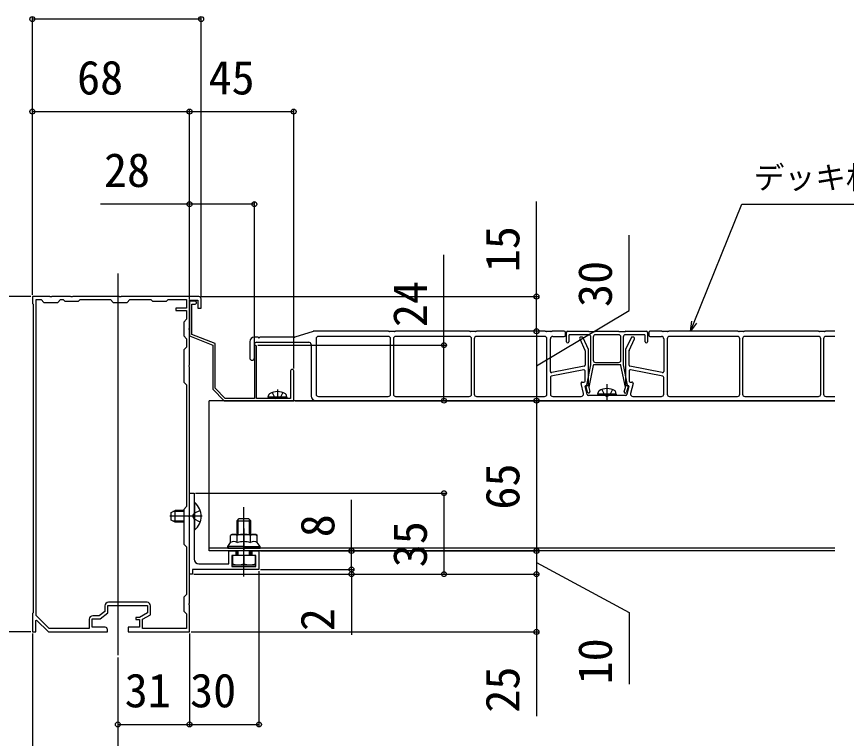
# Model space of a CAD drawing. Units: millimetres, scale not verified. Extents: x -875 to 875, y -1305 to 1297.
# Drawn here: x -660.8 to -302, y -306.7 to 5.4 of the extents above; entities that cross this region are included whole.
import ezdxf
from ezdxf.enums import TextEntityAlignment as Align

# ---------------------------------------------------------------- set-up
doc = ezdxf.new("R2010")
doc.units = ezdxf.units.MM
doc.header["$LTSCALE"] = 8
for name, color, linetype in [('0-2_YKK_11', 7, 'Continuous'), ('0-4_YKK_12', 2, 'Continuous'), ('0-5_YKK_13', 4, 'Continuous'), ('0-6_YKK_D', 6, 'Continuous')]:
    doc.layers.add(name, color=color, linetype=linetype)
doc.styles.add('ＭＳ ゴシック', font='')
doc.styles.get('ＭＳ ゴシック').set_extended_font_data('MS Gothic')

msp = doc.modelspace()

# ---------------------------------------------------------------- linework, layer by layer
at = {"layer": '0-2_YKK_11'}
msp.add_line((-604.4, -247.9), (-621.1, -247.9), dxfattribs=at)
for points in [[(-582, -115.7), (-615.542, -115.7), (-615.725, -115.82), (-616.275, -115.82), (-616.458, -115.7), (-636.542, -115.7), (-636.725, -115.82), (-637.275, -115.82), (-637.458, -115.7), (-645.542, -115.7), (-645.725, -115.82), (-646.275, -115.82), (-646.458, -115.7), (-654, -115.7), (-654, -118.7), (-653.7, -119)], [(-652.4, -253.557), (-652.4, -117), (-650.2, -117), (-649, -118.2), (-643, -118.2), (-641.8, -117), (-640.7, -117), (-640, -117.7), (-634, -117.7), (-633.3, -117), (-620.2, -117), (-619, -118.2), (-613, -118.2), (-611.8, -117), (-602.7, -117), (-602, -117.7), (-596, -117.7), (-595.3, -117), (-587.3, -117), (-587.3, -120.7), (-592, -120.7), (-592, -121.7), (-587.3, -121.7), (-587.3, -125.5), (-588.5, -126.7), (-588.5, -132.7), (-587.3, -133.9), (-587.3, -137.5), (-588.5, -138.7), (-588.5, -152.7), (-587.3, -153.9), (-587.3, -206.5), (-588.5, -207.7), (-588.5, -222.7), (-587.3, -223.9), (-587.3, -244.5), (-588.5, -245.7), (-588.5, -251.7), (-587.3, -252.9), (-587.3, -259.2)], [(-622.5, -258.7), (-628.1, -258.7), (-628.1, -255), (-624.6, -255), (-621.3, -252.5), (-621.3, -249.2), (-604.2, -249.2), (-604.2, -252.5), (-607.7, -254.4), (-609.2, -254.4), (-609.2, -255.3), (-607.7, -255.3), (-607.7, -258.7), (-612.5, -258.7), (-612.5, -260.7), (-586, -260.7), (-586, -249.158), (-586.12, -248.975), (-586.12, -248.425), (-586, -248.242), (-586, -211.158), (-586.12, -210.975), (-586.12, -210.425), (-586, -210.242), (-586, -146.158), (-586.12, -145.975), (-586.12, -145.425), (-586, -145.242), (-586, -130.158), (-586.12, -129.975), (-586.12, -129.425), (-586, -129.242), (-586, -117.2), (-582.4, -117.2), (-582.4, -120.7), (-581, -120.7), (-581, -116.7)], [(-583.6, -117.7), (-586, -117.7), (-586, -132.7), (-576, -136.7), (-576, -155.7), (-571, -160.7)], [(-653.7, -119), (-653.7, -252.4), (-654, -252.7), (-654, -260.7), (-652.5, -260.7), (-652.5, -255.8), (-652.132, -255.646), (-647, -260.7), (-621.5, -260.7), (-621.5, -259.7)], [(-542.3, -147.85), (-542.3, -159.7), (-557, -159.7), (-557, -137.2), (-557.5, -136.7), (-558, -137.2), (-558, -159.7), (-570.586, -159.7), (-575, -155.286), (-575, -136.023), (-585, -132.023), (-585, -118.9), (-583.6, -118.9)], [(-571, -160.7), (-541, -160.7), (-541, -147.85)], [(-586, -235.7), (-586, -200.7), (-584, -200.7), (-584, -210.242), (-584.12, -210.425), (-584.12, -210.975), (-584, -211.158), (-584, -229.2)], [(-582, -231.2), (-569, -231.2), (-569, -225.7), (-566, -225.7), (-566, -227.7), (-567.7, -227.7), (-567.7, -232.4), (-557.3, -232.4), (-557.3, -227.7), (-559, -227.7), (-559, -225.7), (-556, -225.7), (-556, -233.7), (-584.8, -233.7), (-584.8, -235.7), (-586, -235.7)], [(-622.6, -249.4), (-622.6, -251.854), (-625.037, -253.7), (-627.9, -253.7)], [(-587.3, -259.2), (-606.4, -259.2), (-606.4, -255.173), (-602.9, -253.273), (-602.9, -249.4)], [(-629.4, -255.2), (-629.4, -259.2), (-646.67, -259.2), (-652.4, -253.557)]]:
    msp.add_lwpolyline(points, dxfattribs=at)
for centre, radius, start, end in [((-583.6, -118.3), 0.6, 269.99999, 90.00001), ((-582, -116.7), 1, 0.00001, 89.99999), ((-541.65, -147.85), 0.65, 359.99999, 180.00001), ((-582, -229.2), 2, 180.00001, 269.99999), ((-621.1, -249.4), 1.5, 90.00001, 179.99999), ((-604.4, -249.4), 1.5, 0.00001, 89.99999), ((-627.9, -255.2), 1.5, 90.00001, 179.99999), ((-622.5, -259.7), 1, 0.00001, 89.99999)]:
    msp.add_arc(centre, radius, start, end, dxfattribs=at)
at = {"layer": '0-4_YKK_12'}
for p, q in [((-617, -105.7), (-617, -270.7)), ((-577.5, -225.7), (-577.5, -160.7)), ((-307, -160.7), (-577.5, -160.7)), ((-307, -224.5), (-577.5, -224.5)), ((-307, -225.7), (-577.5, -225.7))]:
    msp.add_line(p, q, dxfattribs=at)
at = {"layer": '0-5_YKK_13'}
for p, q in [((-532.573, -130.723), (-540.427, -133.177)), ((-500.073, -130.7), (-532.424, -130.7)), ((-499.57, -130.829), (-499.93, -130.721)), ((-497.573, -130.85), (-499.427, -130.85)), ((-497.07, -130.721), (-497.43, -130.829)), ((-465.073, -130.7), (-496.927, -130.7)), ((-464.57, -130.829), (-464.93, -130.721)), ((-462.573, -130.85), (-464.427, -130.85)), ((-462.07, -130.721), (-462.43, -130.829)), ((-432.323, -130.7), (-461.927, -130.7)), ((-431.82, -130.829), (-432.18, -130.721)), ((-429.823, -130.85), (-431.677, -130.85)), ((-429.32, -130.721), (-429.68, -130.829)), ((-424, -130.7), (-429.177, -130.7)), ((-423.5, -132.4), (-423.5, -131.2)), ((-423, -135.2), (-423, -131.2)), ((-422.5, -130.7), (-413.573, -130.7)), ((-422, -132.5), (-422, -135.2)), ((-413.5, -132.2), (-421.7, -132.2)), ((-413.43, -130.721), (-413.07, -130.829)), ((-412.927, -130.85), (-411.073, -130.85)), ((-410.93, -130.829), (-410.57, -130.721)), ((-410.427, -130.7), (-400.573, -130.7)), ((-400.43, -130.721), (-400.07, -130.829)), ((-399.927, -130.85), (-398.073, -130.85)), ((-397.93, -130.829), (-397.57, -130.721)), ((-389.3, -132.2), (-397.5, -132.2)), ((-397.427, -130.7), (-388.5, -130.7)), ((-389, -135.2), (-389, -132.5)), ((-388, -131.2), (-388, -135.2)), ((-387.5, -131.2), (-387.5, -132.4)), ((-381.823, -130.7), (-387, -130.7)), ((-381.32, -130.829), (-381.68, -130.721)), ((-379.323, -130.85), (-381.177, -130.85)), ((-378.82, -130.721), (-379.18, -130.829)), ((-349.073, -130.7), (-378.677, -130.7)), ((-348.57, -130.829), (-348.93, -130.721)), ((-346.573, -130.85), (-348.427, -130.85)), ((-346.07, -130.721), (-346.43, -130.829)), ((-314.073, -130.7), (-345.927, -130.7)), ((-313.57, -130.829), (-313.93, -130.721)), ((-311.573, -130.85), (-313.427, -130.85)), ((-311.07, -130.721), (-311.43, -130.829)), ((-307, -130.7), (-310.927, -130.7)), ((-560, -135.2), (-560, -142.2)), ((-556.52, -133.2), (-558, -133.2)), ((-557, -135.4), (-534.5, -135.4)), ((-540.576, -133.2), (-555.48, -133.2)), ((-531.3, -133.9), (-531.3, -157.9)), ((-500.1, -132.9), (-530.3, -132.9)), ((-499.1, -157.9), (-499.1, -133.9)), ((-497.9, -133.9), (-497.9, -157.9)), ((-465.1, -132.9), (-496.9, -132.9)), ((-464.1, -157.9), (-464.1, -133.9)), ((-462.9, -133.9), (-462.9, -157.9)), ((-432.5, -132.9), (-461.9, -132.9)), ((-431.5, -157.9), (-431.5, -133.9)), ((-430, -148.09), (-430, -133.9)), ((-429, -132.9), (-424, -132.9)), ((-417.326, -133.907), (-415.045, -138.926)), ((-416.322, -133.2), (-416.871, -133.2)), ((-413.545, -138.602), (-415.867, -133.493)), ((-412.5, -145.17), (-412.5, -133.2)), ((-411.5, -133.2), (-411.5, -143.2)), ((-399.5, -143.2), (-399.5, -133.2)), ((-398.5, -133.2), (-398.5, -145.17)), ((-395.133, -133.494), (-397.455, -138.612)), ((-395.955, -138.937), (-393.673, -133.907)), ((-394.129, -133.2), (-394.678, -133.2)), ((-387, -132.9), (-382, -132.9)), ((-381, -133.9), (-381, -148.09)), ((-379.5, -133.9), (-379.5, -157.9)), ((-349.1, -132.9), (-378.5, -132.9)), ((-348.1, -157.9), (-348.1, -133.9)), ((-346.9, -133.9), (-346.9, -157.9)), ((-314.1, -132.9), (-345.9, -132.9)), ((-313.1, -157.9), (-313.1, -133.9)), ((-311.9, -133.9), (-311.9, -157.9)), ((-307, -132.9), (-310.9, -132.9)), ((-558, -142.2), (-558, -136.4)), ((-533.5, -136.4), (-533.5, -158.7)), ((-415, -139.133), (-415, -145.29)), ((-413.5, -153.9), (-413.5, -138.808)), ((-397.5, -138.819), (-397.5, -153.9)), ((-396, -145.29), (-396, -139.143)), ((-415.402, -145.781), (-429.402, -148.581)), ((-414.263, -154.017), (-412.506, -145.229)), ((-411.528, -145.441), (-413.421, -154.902)), ((-399.766, -145.2), (-411.234, -145.2)), ((-410.5, -144.2), (-400.5, -144.2)), ((-397.579, -154.902), (-399.472, -145.441)), ((-398.494, -145.229), (-396.737, -154.017)), ((-381.598, -148.581), (-395.598, -145.781)), ((-430, -150.64), (-430, -157.9)), ((-415.598, -147.349), (-429.598, -150.149)), ((-415, -152.2), (-415, -147.84)), ((-396, -147.84), (-396, -152.2)), ((-381.402, -150.149), (-395.402, -147.349)), ((-381, -157.9), (-381, -150.64)), ((-415.716, -157.669), (-416.752, -153.316)), ((-416.266, -152.7), (-415.5, -152.7)), ((-414.62, -154.2), (-413.8, -154.2)), ((-405.5, -160.846), (-405.5, -153.5)), ((-397.2, -154.2), (-396.38, -154.2)), ((-395.5, -152.7), (-394.734, -152.7)), ((-394.248, -153.316), (-395.284, -157.669)), ((-548, -155.8), (-548, -159.7)), ((-414.091, -158.016), (-414.912, -154.57)), ((-413.88, -157.039), (-414.586, -154.59)), ((-413.415, -155.044), (-412.92, -156.762)), ((-409.5, -157.9), (-409.359, -157.098)), ((-401.5, -157.9), (-401.641, -157.098)), ((-398.08, -156.762), (-397.585, -155.044)), ((-396.414, -154.59), (-397.12, -157.039)), ((-396.088, -154.57), (-396.909, -158.016)), ((-552, -159.2), (-551.859, -158.398)), ((-544, -159.2), (-552, -159.2)), ((-552, -159.2), (-551.912, -159.7)), ((-544.088, -159.7), (-551.912, -159.7)), ((-544, -159.2), (-544.141, -158.398)), ((-544, -159.2), (-544.088, -159.7)), ((-531.5, -160.7), (-307, -160.7)), ((-530.3, -158.9), (-500.1, -158.9)), ((-496.9, -158.9), (-465.1, -158.9)), ((-461.9, -158.9), (-432.5, -158.9)), ((-429, -158.9), (-416.689, -158.9)), ((-406.02, -158.4), (-413.605, -158.4)), ((-401.5, -157.9), (-409.5, -157.9)), ((-409.5, -157.9), (-409.412, -158.4)), ((-401.588, -158.4), (-409.412, -158.4)), ((-397.395, -158.4), (-404.98, -158.4)), ((-401.5, -157.9), (-401.588, -158.4)), ((-394.311, -158.9), (-382, -158.9)), ((-378.5, -158.9), (-349.1, -158.9)), ((-345.9, -158.9), (-314.1, -158.9)), ((-310.9, -158.9), (-307, -158.9)), ((-584, -204.8), (-584, -216.6)), ((-583.752, -204.8), (-584, -204.8)), ((-583.752, -216.6), (-583.752, -204.8)), ((-562.5, -236.7), (-562.5, -206.7)), ((-580.5, -210.7), (-594.5, -210.7)), ((-594, -209), (-592.3, -208.2)), ((-594, -212.4), (-594, -209)), ((-588.5, -208.633), (-593.22, -208.633)), ((-588.5, -208.2), (-592.3, -208.2)), ((-592.3, -213.2), (-592.3, -208.2)), ((-584.744, -210.7), (-584.135, -209.555)), ((-584.744, -210.7), (-584.135, -211.845)), ((-581.417, -208.2), (-584.135, -209.555)), ((-592.3, -213.2), (-594, -212.4)), ((-588.5, -212.767), (-593.22, -212.767)), ((-588.5, -213.2), (-592.3, -213.2)), ((-581.417, -213.2), (-584.135, -211.845)), ((-565.5, -212.7), (-559.5, -212.7)), ((-564.96, -218.5), (-564.96, -212.16)), ((-560.04, -218.5), (-560.04, -212.16)), ((-583.752, -216.6), (-584, -216.6)), ((-567.5, -218.5), (-568.274, -218.947)), ((-567.5, -218.5), (-557.5, -218.5)), ((-562.5, -215.953), (-562.5, -225.384)), ((-557.5, -218.5), (-556.726, -218.947)), ((-568.274, -222.1), (-568.274, -218.947)), ((-565.387, -222.1), (-565.387, -218.947)), ((-559.613, -222.1), (-559.613, -218.947)), ((-556.726, -222.1), (-556.726, -218.947)), ((-569.5, -224.5), (-569.5, -223.7)), ((-569.5, -224.5), (-555.5, -224.5)), ((-565.5, -227.7), (-565.5, -225.7)), ((-564.96, -227.7), (-564.96, -225.7)), ((-560.04, -227.7), (-560.04, -225.7)), ((-559.5, -227.7), (-559.5, -225.7)), ((-555.5, -224.5), (-555.5, -223.7)), ((-562.5, -227.7), (-562.5, -231.267))]:
    msp.add_line(p, q, dxfattribs=at)
for points in [[(-400.5, -132.2), (-405.5, -132.2), (-410.5, -132.2)], [(-550.258, -157.205), (-549.145, -159.437), (-548.651, -159.7)], [(-545.742, -157.205), (-546.855, -159.437), (-547.349, -159.7)], [(-407.8, -155.921), (-406.645, -158.237), (-405.5, -158.846)], [(-403.2, -155.921), (-404.355, -158.237), (-405.5, -158.846)], [(-565.5, -218.5), (-565.5, -212.7), (-564.5, -211.7), (-560.5, -211.7)], [(-559.5, -218.5), (-559.5, -212.7), (-560.5, -211.7)], [(-562.5, -223.7), (-569.5, -223.7), (-568.274, -222.1)], [(-562.5, -223.7), (-555.5, -223.7), (-556.726, -222.1)]]:
    msp.add_lwpolyline(points, dxfattribs=at)
msp.add_lwpolyline([(-557.5, -227.7), (-567.5, -227.7), (-567.5, -231.7), (-557.5, -231.7)], close=True, dxfattribs=at)
for centre, radius, start, end in [((-532.424, -131.2), 0.5, 90, 107.35402), ((-500.073, -131.2), 0.5, 73.30076, 90), ((-499.427, -130.35), 0.5, 253.30076, 270), ((-497.573, -130.35), 0.5, 270, 286.69924), ((-496.927, -131.2), 0.5, 90, 106.69924), ((-465.073, -131.2), 0.5, 73.30076, 90), ((-464.427, -130.35), 0.5, 253.30076, 270), ((-462.573, -130.35), 0.5, 270, 286.69924), ((-461.927, -131.2), 0.5, 90, 106.69924), ((-432.323, -131.2), 0.5, 73.30076, 90), ((-431.677, -130.35), 0.5, 253.30076, 270), ((-429.823, -130.35), 0.5, 270, 286.69924), ((-429.177, -131.2), 0.5, 90, 106.69924), ((-424, -131.2), 0.5, 0, 90), ((-424, -132.4), 0.5, 270, 0), ((-422.5, -131.2), 0.5, 90, 180), ((-421.7, -132.5), 0.3, 90, 180), ((-413.573, -131.2), 0.5, 73.30076, 90), ((-413.5, -133.2), 1, 0, 90), ((-412.927, -130.35), 0.5, 253.30076, 270), ((-410.5, -133.2), 1, 90, 180), ((-411.073, -130.35), 0.5, 270, 286.69924), ((-410.427, -131.2), 0.5, 90, 106.69924), ((-400.573, -131.2), 0.5, 73.30076, 90), ((-400.5, -133.2), 1, 0, 90), ((-399.927, -130.35), 0.5, 253.30076, 270), ((-397.5, -133.2), 1, 90, 180), ((-398.073, -130.35), 0.5, 270, 286.69924), ((-397.427, -131.2), 0.5, 90, 106.69924), ((-389.3, -132.5), 0.3, 0, 90), ((-388.5, -131.2), 0.5, 0, 90), ((-387, -131.2), 0.5, 90, 180), ((-387, -132.4), 0.5, 180, 270), ((-381.823, -131.2), 0.5, 73.30076, 90), ((-381.177, -130.35), 0.5, 253.30076, 270), ((-379.323, -130.35), 0.5, 270, 286.69924), ((-378.677, -131.2), 0.5, 90, 106.69924), ((-349.073, -131.2), 0.5, 73.30076, 90), ((-348.427, -130.35), 0.5, 253.30076, 270), ((-346.573, -130.35), 0.5, 270, 286.69924), ((-345.927, -131.2), 0.5, 90, 106.69924), ((-314.073, -131.2), 0.5, 73.30076, 90), ((-313.427, -130.35), 0.5, 253.30076, 270), ((-311.573, -130.35), 0.5, 270, 286.69924), ((-310.927, -131.2), 0.5, 90, 106.69924), ((-558, -135.2), 2, 90, 180), ((-557, -136.4), 1, 90, 180), ((-556.52, -133.5), 0.3, 30, 90), ((-556, -133.2), 0.3, 210, 330), ((-555.48, -133.5), 0.3, 90, 150), ((-540.576, -132.7), 0.5, 270, 287.35402), ((-534.5, -136.4), 1, 0, 90), ((-530.3, -133.9), 1, 90, 180), ((-500.1, -133.9), 1, 0, 90), ((-496.9, -133.9), 1, 90, 180), ((-465.1, -133.9), 1, 0, 90), ((-461.9, -133.9), 1, 90, 180), ((-432.5, -133.9), 1, 360, 90), ((-429, -133.9), 1, 90, 180), ((-422.5, -135.2), 0.5, 180, 270), ((-422.5, -135.2), 0.5, 270, 0), ((-416.871, -133.7), 0.5, 90, 204.44395), ((-416.322, -133.7), 0.5, 24.44395, 90), ((-394.678, -133.7), 0.5, 90, 155.5983), ((-394.129, -133.7), 0.5, 335.5983, 90), ((-388.5, -135.2), 0.5, 180, 270), ((-388.5, -135.2), 0.5, 270, 0), ((-382, -133.9), 1, 0, 90), ((-378.5, -133.9), 1, 90, 180), ((-349.1, -133.9), 1, 0, 90), ((-345.9, -133.9), 1, 90, 180), ((-314.1, -133.9), 1, 0, 90), ((-310.9, -133.9), 1, 90, 180), ((-415.5, -139.133), 0.5, 0, 24.44395), ((-414, -138.808), 0.5, 0, 24.44395), ((-397, -138.819), 0.5, 155.5983, 180), ((-395.5, -139.143), 0.5, 155.5983, 180), ((-559, -142.2), 1, 180, 0), ((-410.5, -143.2), 1, 180, 270), ((-400.5, -143.2), 1, 270, 0), ((-415.5, -145.29), 0.5, 281.30993, 0), ((-412.8, -145.17), 0.3, 348.69007, 0), ((-411.234, -145.5), 0.3, 90, 168.69007), ((-399.766, -145.5), 0.3, 11.30993, 90), ((-398.2, -145.17), 0.3, 180, 191.30993), ((-395.5, -145.29), 0.5, 180, 258.69007), ((-429.5, -148.09), 0.5, 180, 281.30993), ((-429.5, -150.64), 0.5, 101.30993, 180), ((-415.5, -147.84), 0.5, 0, 101.30993), ((-395.5, -147.84), 0.5, 78.69007, 180), ((-381.5, -148.09), 0.5, 258.69007, 0), ((-381.5, -150.64), 0.5, 0, 78.69007), ((-416.266, -153.2), 0.5, 90, 193.3925), ((-415.5, -152.2), 0.5, 270, 0), ((-414.62, -154.5), 0.3, 90, 193.3925), ((-414.3, -154.5), 0.3, 114.827, 197.33887), ((-414.558, -153.958), 0.3, 296.01796, 348.69007), ((-413.8, -153.9), 0.3, 270, 0), ((-397.2, -153.9), 0.3, 180, 270), ((-396.442, -153.958), 0.3, 191.30993, 243.98204), ((-396.7, -154.5), 0.3, 342.66113, 65.173), ((-396.38, -154.5), 0.3, 346.6075, 90), ((-395.5, -152.2), 0.5, 180, 270), ((-394.734, -153.2), 0.5, 346.6075, 90), ((-550.972, -158.554), 0.9, 122.05588, 170), ((-548, -163.3), 6.5, 57.94412, 122.05588), ((-545.028, -158.554), 0.9, 10, 57.94412), ((-416.689, -157.9), 1, 270, 13.3925), ((-413.4, -156.9), 0.5, 196.079, 16.079), ((-413.126, -154.961), 0.3, 168.69007, 196.079), ((-408.472, -157.254), 0.9, 122.05588, 170), ((-405.5, -162), 6.5, 57.94412, 122.05588), ((-402.528, -157.254), 0.9, 10, 57.94412), ((-397.6, -156.9), 0.5, 163.921, 343.921), ((-397.874, -154.961), 0.3, 343.921, 11.30993), ((-394.311, -157.9), 1, 166.6075, 270), ((-549.75, -159.9), 0.2, 89.92103, 90), ((-531.5, -158.7), 2, 180, 270), ((-530.3, -157.9), 1, 180, 270), ((-500.1, -157.9), 1, 270, 0), ((-496.9, -157.9), 1, 180, 270), ((-465.1, -157.9), 1, 270, 0), ((-461.9, -157.9), 1, 180, 270), ((-432.5, -157.9), 1, 270, 360), ((-429, -157.9), 1, 180, 270), ((-413.605, -157.9), 0.5, 193.3925, 270), ((-406.02, -158.7), 0.3, 30, 90), ((-405.5, -158.4), 0.3, 210, 330), ((-404.98, -158.7), 0.3, 90, 150), ((-397.395, -157.9), 0.5, 270, 346.6075), ((-382, -157.9), 1, 270, 0), ((-378.5, -157.9), 1, 180, 270), ((-349.1, -157.9), 1, 270, 0), ((-345.9, -157.9), 1, 180, 270), ((-314.1, -157.9), 1, 270, 0), ((-310.9, -157.9), 1, 180, 270), ((-588.7, -210.7), 7.7, 309.98312, 50.01688), ((-566.83, -221.056), 2.556, 55.61575, 124.38425), ((-562.5, -228.053), 9.553, 90, 107.58795), ((-562.5, -228.053), 9.553, 72.41205, 90), ((-558.17, -221.056), 2.556, 55.61575, 124.38425), ((-566.83, -224.209), 2.556, 55.61575, 124.38425), ((-562.5, -231.207), 9.553, 90, 107.58795), ((-562.5, -231.207), 9.553, 72.41205, 90), ((-558.17, -224.209), 2.556, 55.61575, 124.38425), ((-565, -224.267), 7.433, 250.34714, 289.65286), ((-560, -224.267), 7.433, 250.34714, 289.65286)]:
    msp.add_arc(centre, radius, start, end, dxfattribs=at)
for centre, major_axis, start_param, end_param in [((-568, -223.7), (1.5, 0), 3.1415927, 4.712389), ((-557, -223.7), (-1.5, 0), 1.5707963, 3.1415927)]:
    msp.add_ellipse(centre, major_axis=major_axis, ratio=0.533333, start_param=start_param, end_param=end_param, dxfattribs=at)
at = {"layer": '0-6_YKK_D'}
for p, q in [((-654, -115), (-654, 5.3)), ((-581, 4.3), (-654, 4.3)), ((-581, -115.7), (-581, 5.3)), ((-654, -115), (-654, -34.7)), ((-654, -35.7), (-586, -35.7)), ((-586, -117), (-586, -34.7)), ((-586, -117), (-586, -34.7)), ((-586, -35.7), (-541, -35.7)), ((-541, -146.85), (-541, -34.7)), ((-586, -117), (-586, -74.7)), ((-558, -136.2), (-558, -74.7)), ((-654.7, -115.7), (-695, -115.7)), ((-581, -115.7), (-435, -115.7)), ((-436, -130.7), (-436, -160.7)), ((-556.5, -136.7), (-475, -136.7)), ((-540.3, -160.7), (-435, -160.7)), ((-540.3, -160.7), (-475, -160.7)), ((-540.3, -160.7), (-435, -160.7)), ((-436, -160.7), (-436, -225.7)), ((-583.5, -200.7), (-475, -200.7)), ((-476, -200.7), (-476, -235.7)), ((-555.3, -225.7), (-435, -225.7)), ((-555.3, -225.7), (-435, -225.7)), ((-555.3, -225.7), (-515, -225.7)), ((-436, -225.7), (-436, -235.7)), ((-516, -233.7), (-516, -229.4)), ((-584.1, -235.7), (-515, -235.7)), ((-584.1, -235.7), (-435, -235.7)), ((-584.1, -235.7), (-435, -235.7)), ((-584.1, -235.7), (-475, -235.7)), ((-556, -234.4), (-556, -301.7)), ((-555.3, -233.7), (-515, -233.7)), ((-555.3, -233.7), (-515, -233.7)), ((-516, -233.7), (-516, -235.7)), ((-516, -235.7), (-516, -261.891)), ((-654.7, -260.7), (-695, -260.7)), ((-654, -261.4), (-654, -341.7)), ((-586, -261.4), (-586, -301.7)), ((-586, -261.4), (-586, -301.7)), ((-585.3, -260.7), (-435, -260.7)), ((-617, -271.7), (-617, -301.7)), ((-617, -271.7), (-617, -341.7)), ((-617, -271.7), (-617, -341.7)), ((-617, -300.7), (-586, -300.7)), ((-586, -300.7), (-556, -300.7))]:
    msp.add_line(p, q, dxfattribs=at)
for points in [[(-436, -130.7), (-436, -115.7), (-436, -74.555)], [(-558, -75.7), (-586, -75.7), (-624.55, -75.7)], [(-369.415, -130.7), (-367.823, -126.76), (-347.194, -75.7), (-234.166, -75.7)], [(-436, -145.7), (-396, -121.722), (-396, -89.131)], [(-476, -160.7), (-476, -136.7), (-476, -97.695)], [(-366.767, -127.186), (-369.415, -130.7), (-368.879, -126.333)], [(-516, -233.7), (-516, -225.7), (-516, -203.582)], [(-436, -230.7), (-396, -252.325), (-396, -283.325)], [(-436, -235.7), (-436, -260.7), (-436, -297.136)]]:
    msp.add_lwpolyline(points, dxfattribs=at)
for centre in [(-654, 4.3), (-581, 4.3), (-654, -35.7), (-586, -35.7), (-586, -35.7), (-541, -35.7), (-586, -75.7), (-558, -75.7), (-436, -115.7), (-436, -130.7), (-436, -130.7), (-476, -136.7), (-476, -160.7), (-436, -160.7), (-436, -160.7), (-476, -200.7), (-516, -225.7), (-436, -225.7), (-436, -225.7), (-516, -233.7), (-516, -233.7), (-516, -235.7), (-476, -235.7), (-436, -235.7), (-436, -235.7), (-436, -260.7), (-617, -300.7), (-586, -300.7), (-586, -300.7), (-556, -300.7)]:
    msp.add_circle(centre, 1.075, dxfattribs=at)

# ---------------------------------------------------------------- texts
at = {"layer": '0-6_YKK_D', "style": 'ＭＳ ゴシック'}
for s, height, p in [('68', 14.66, (-634.659, -32.7)), ('45', 14.66, (-577.818, -32.7)), ('28', 14.66, (-623.027, -72.7)), ('デッキ材床面', 9.751, (-342.077, -72.038)), ('31', 14.66, (-614.057, -297.7)), ('30', 14.66, (-585.773, -297.7))]:
    msp.add_text(s, height=height, dxfattribs=at).set_placement(p, align=Align.BOTTOM_LEFT)
for s, p in [('15', (-439, -105.168)), ('30', (-399, -120.199)), ('24', (-479, -128.877)), ('65', (-439, -207.802)), ('8', (-519, -219.764)), ('35', (-479, -232.745)), ('2', (-519, -260.368)), ('10', (-399, -283.393)), ('25', (-439, -295.614))]:
    msp.add_text(s, height=14.66, rotation=90, dxfattribs=at).set_placement(p, align=Align.BOTTOM_LEFT)

doc.saveas('drawing.dxf')
